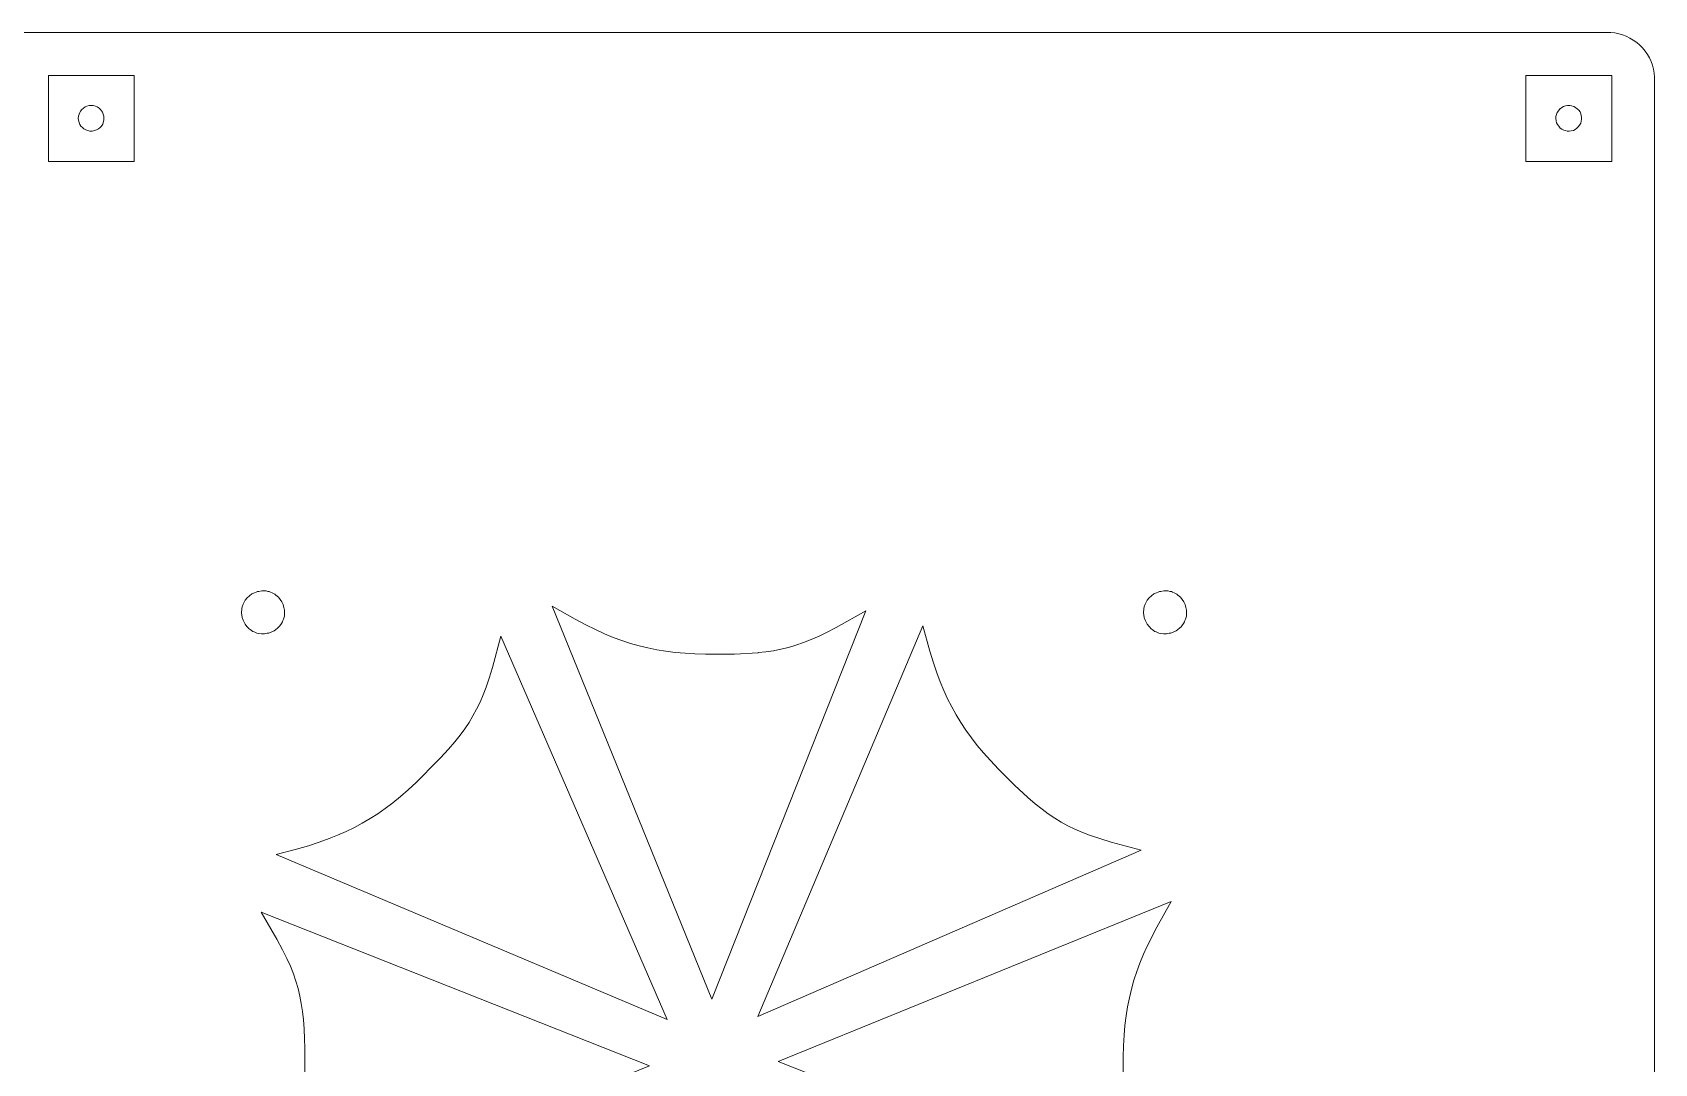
# Model space of a CAD drawing. Header units: millimetres. Extents: x -38 to 1265, y -860 to -429.
# Drawn here: x 1076.4 to 1265.2, y -631.5 to -511.5 of the extents above; entities that cross this region are included whole.
import ezdxf

# ---------------------------------------------------------------- set-up
doc = ezdxf.new("R2010")
doc.units = ezdxf.units.MM
doc.header["$MEASUREMENT"] = 0
doc.layers.add('layer 1', color=7, linetype='Continuous')

msp = doc.modelspace()

# ---------------------------------------------------------------- linework, layer by layer
at = {"layer": 'layer 1', "color": 250, "lineweight": 9}
for points, knots in [([(906.7375, -751.4875), (906.7375, -751.4875), (1260.0375, -751.4625), (1260.0375, -751.4625), (1260.0375, -751.4625), (1260.4875, -751.4125), (1260.4875, -751.4125), (1260.4875, -751.4125), (1260.9624, -751.3375), (1260.9624, -751.3375), (1260.9624, -751.3375), (1261.4125, -751.2125), (1261.4125, -751.2125), (1261.4125, -751.2125), (1261.8625, -751.0625), (1261.8625, -751.0625), (1261.8625, -751.0625), (1262.2875, -750.8625), (1262.2875, -750.8625), (1262.2875, -750.8625), (1262.6875, -750.6375), (1262.6875, -750.6375), (1262.6875, -750.6375), (1263.0625, -750.3625), (1263.0625, -750.3625), (1263.0625, -750.3625), (1263.4374, -750.0625), (1263.4374, -750.0625), (1263.4374, -750.0625), (1263.7625, -749.7375), (1263.7625, -749.7375), (1263.7625, -749.7375), (1264.0625, -749.3875), (1264.0625, -749.3875), (1264.0625, -749.3875), (1264.3375, -748.9875), (1264.3375, -748.9875), (1264.3375, -748.9875), (1264.5875, -748.5875), (1264.5875, -748.5875), (1264.5875, -748.5875), (1264.7875, -748.1625), (1264.7875, -748.1625), (1264.7875, -748.1625), (1264.9624, -747.7375), (1264.9624, -747.7375), (1264.9624, -747.7375), (1265.0875, -747.2875), (1265.0875, -747.2875), (1265.0875, -747.2875), (1265.1875, -746.8375), (1265.1875, -746.8375), (1265.1875, -746.8375), (1265.2375, -746.3625), (1265.2375, -746.3625), (1265.2375, -746.3625), (1265.2375, -746.2625), (1265.2375, -746.2625), (1265.2375, -746.2625), (1265.2375, -516.6875), (1265.2375, -516.6875), (1265.2375, -516.6875), (1265.1875, -516.2375), (1265.1875, -516.2375), (1265.1875, -516.2375), (1265.1125, -515.7625), (1265.1125, -515.7625), (1265.1125, -515.7625), (1264.9874, -515.3125), (1264.9874, -515.3125), (1264.9874, -515.3125), (1264.8375, -514.8625), (1264.8375, -514.8625), (1264.8375, -514.8625), (1264.6375, -514.4375), (1264.6375, -514.4375), (1264.6375, -514.4375), (1264.4125, -514.0375), (1264.4125, -514.0375), (1264.4125, -514.0375), (1264.1374, -513.6625), (1264.1374, -513.6625), (1264.1374, -513.6625), (1263.8375, -513.2875), (1263.8375, -513.2875), (1263.8375, -513.2875), (1263.5125, -512.9625), (1263.5125, -512.9625), (1263.5125, -512.9625), (1263.1625, -512.6625), (1263.1625, -512.6625), (1263.1625, -512.6625), (1262.7625, -512.3875), (1262.7625, -512.3875), (1262.7625, -512.3875), (1262.3625, -512.1375), (1262.3625, -512.1375), (1262.3625, -512.1375), (1261.9375, -511.9375), (1261.9375, -511.9375), (1261.9375, -511.9375), (1261.5125, -511.7625), (1261.5125, -511.7625), (1261.5125, -511.7625), (1261.0624, -511.6375), (1261.0624, -511.6375), (1261.0624, -511.6375), (1260.6125, -511.5375), (1260.6125, -511.5375), (1260.6125, -511.5375), (1260.1375, -511.4875), (1260.1375, -511.4875), (1260.1375, -511.4875), (1260.0375, -511.4875), (1260.0375, -511.4875), (1260.0375, -511.4875), (906.4625, -511.4875), (906.4625, -511.4875), (906.4625, -511.4875), (906.0125, -511.5375), (906.0125, -511.5375), (906.0125, -511.5375), (905.5375, -511.6125), (905.5375, -511.6125), (905.5375, -511.6125), (905.0875, -511.7375), (905.0875, -511.7375), (905.0875, -511.7375), (904.6374, -511.8875), (904.6374, -511.8875), (904.6374, -511.8875), (904.2125, -512.0875), (904.2125, -512.0875), (904.2125, -512.0875), (903.8124, -512.3125), (903.8124, -512.3125), (903.8124, -512.3125), (903.4375, -512.5875), (903.4375, -512.5875), (903.4375, -512.5875), (903.0624, -512.8875), (903.0624, -512.8875), (903.0624, -512.8875), (902.7375, -513.2125), (902.7375, -513.2125), (902.7375, -513.2125), (902.4375, -513.5625), (902.4375, -513.5625), (902.4375, -513.5625), (902.1624, -513.9625), (902.1624, -513.9625), (902.1624, -513.9625), (901.9125, -514.3625), (901.9125, -514.3625), (901.9125, -514.3625), (901.7125, -514.7875), (901.7125, -514.7875), (901.7125, -514.7875), (901.5375, -515.2125), (901.5375, -515.2125), (901.5375, -515.2125), (901.4124, -515.6625), (901.4124, -515.6625), (901.4124, -515.6625), (901.3125, -516.1125), (901.3125, -516.1125), (901.3125, -516.1125), (901.2625, -516.5875), (901.2625, -516.5875), (901.2625, -516.5875), (901.2625, -516.6875), (901.2625, -516.6875), (901.2625, -516.6875), (901.2625, -746.2625), (901.2625, -746.2625), (901.2625, -746.2625), (901.3125, -746.7125), (901.3125, -746.7125), (901.3125, -746.7125), (901.3874, -747.1875), (901.3874, -747.1875), (901.3874, -747.1875), (901.5125, -747.6375), (901.5125, -747.6375), (901.5125, -747.6375), (901.6625, -748.0625), (901.6625, -748.0625), (901.6625, -748.0625), (901.8625, -748.5125), (901.8625, -748.5125), (901.8625, -748.5125), (902.0875, -748.9125), (902.0875, -748.9125), (902.0875, -748.9125), (902.3625, -749.2875), (902.3625, -749.2875), (902.3625, -749.2875), (902.6625, -749.6625), (902.6625, -749.6625), (902.6625, -749.6625), (902.9874, -749.9875), (902.9874, -749.9875), (902.9874, -749.9875), (903.3375, -750.2875), (903.3375, -750.2875), (903.3375, -750.2875), (903.7374, -750.5625), (903.7374, -750.5625), (903.7374, -750.5625), (904.1375, -750.8125), (904.1375, -750.8125), (904.1375, -750.8125), (904.5374, -751.0125), (904.5374, -751.0125), (904.5374, -751.0125), (904.9875, -751.1875), (904.9875, -751.1875), (904.9875, -751.1875), (905.4374, -751.3125), (905.4374, -751.3125), (905.4374, -751.3125), (905.8875, -751.4125), (905.8875, -751.4125), (905.8875, -751.4125), (906.3625, -751.4625), (906.3625, -751.4625), (906.3625, -751.4625), (906.7375, -751.4875), (906.7375, -751.4875)], [0, 0, 0, 0, 0.01315789, 0.01315789, 0.01315789, 0.02631579, 0.02631579, 0.02631579, 0.03947368, 0.03947368, 0.03947368, 0.05263158, 0.05263158, 0.05263158, 0.06578947, 0.06578947, 0.06578947, 0.07894737, 0.07894737, 0.07894737, 0.09210526, 0.09210526, 0.09210526, 0.10526316, 0.10526316, 0.10526316, 0.11842105, 0.11842105, 0.11842105, 0.13157895, 0.13157895, 0.13157895, 0.14473684, 0.14473684, 0.14473684, 0.15789474, 0.15789474, 0.15789474, 0.17105263, 0.17105263, 0.17105263, 0.18421053, 0.18421053, 0.18421053, 0.19736842, 0.19736842, 0.19736842, 0.21052632, 0.21052632, 0.21052632, 0.22368421, 0.22368421, 0.22368421, 0.23684211, 0.23684211, 0.23684211, 0.25, 0.25, 0.25, 0.26315789, 0.26315789, 0.26315789, 0.27631579, 0.27631579, 0.27631579, 0.28947368, 0.28947368, 0.28947368, 0.30263158, 0.30263158, 0.30263158, 0.31578947, 0.31578947, 0.31578947, 0.32894737, 0.32894737, 0.32894737, 0.34210526, 0.34210526, 0.34210526, 0.35526316, 0.35526316, 0.35526316, 0.36842105, 0.36842105, 0.36842105, 0.38157895, 0.38157895, 0.38157895, 0.39473684, 0.39473684, 0.39473684, 0.40789474, 0.40789474, 0.40789474, 0.42105263, 0.42105263, 0.42105263, 0.43421053, 0.43421053, 0.43421053, 0.44736842, 0.44736842, 0.44736842, 0.46052632, 0.46052632, 0.46052632, 0.47368421, 0.47368421, 0.47368421, 0.48684211, 0.48684211, 0.48684211, 0.5, 0.5, 0.5, 0.51315789, 0.51315789, 0.51315789, 0.52631579, 0.52631579, 0.52631579, 0.53947368, 0.53947368, 0.53947368, 0.55263158, 0.55263158, 0.55263158, 0.56578947, 0.56578947, 0.56578947, 0.57894737, 0.57894737, 0.57894737, 0.59210526, 0.59210526, 0.59210526, 0.60526316, 0.60526316, 0.60526316, 0.61842105, 0.61842105, 0.61842105, 0.63157895, 0.63157895, 0.63157895, 0.64473684, 0.64473684, 0.64473684, 0.65789474, 0.65789474, 0.65789474, 0.67105263, 0.67105263, 0.67105263, 0.68421053, 0.68421053, 0.68421053, 0.69736842, 0.69736842, 0.69736842, 0.71052632, 0.71052632, 0.71052632, 0.72368421, 0.72368421, 0.72368421, 0.73684211, 0.73684211, 0.73684211, 0.75, 0.75, 0.75, 0.76315789, 0.76315789, 0.76315789, 0.77631579, 0.77631579, 0.77631579, 0.78947368, 0.78947368, 0.78947368, 0.80263158, 0.80263158, 0.80263158, 0.81578947, 0.81578947, 0.81578947, 0.82894737, 0.82894737, 0.82894737, 0.84210526, 0.84210526, 0.84210526, 0.85526316, 0.85526316, 0.85526316, 0.86842105, 0.86842105, 0.86842105, 0.88157895, 0.88157895, 0.88157895, 0.89473684, 0.89473684, 0.89473684, 0.90789474, 0.90789474, 0.90789474, 0.92105263, 0.92105263, 0.92105263, 0.93421053, 0.93421053, 0.93421053, 0.94736842, 0.94736842, 0.94736842, 0.96052632, 0.96052632, 0.96052632, 0.97368421, 0.97368421, 0.97368421, 0.98684211, 0.98684211, 0.98684211, 1, 1, 1, 1]), ([(1083.3375, -522.9625), (1083.3375, -522.9625), (1083.0875, -522.9625), (1083.0875, -522.9625), (1083.0875, -522.9625), (1082.8625, -522.9125), (1082.8625, -522.9125), (1082.8625, -522.9125), (1082.6375, -522.8375), (1082.6375, -522.8375), (1082.6375, -522.8375), (1082.4124, -522.7125), (1082.4124, -522.7125), (1082.4124, -522.7125), (1082.2375, -522.5625), (1082.2375, -522.5625), (1082.2375, -522.5625), (1082.0625, -522.3875), (1082.0625, -522.3875), (1082.0625, -522.3875), (1081.9375, -522.1875), (1081.9375, -522.1875), (1081.9375, -522.1875), (1081.8375, -521.9625), (1081.8375, -521.9625), (1081.8375, -521.9625), (1081.7625, -521.7125), (1081.7625, -521.7125), (1081.7625, -521.7125), (1081.7375, -521.4875), (1081.7375, -521.4875), (1081.7375, -521.4875), (1081.7625, -521.2375), (1081.7625, -521.2375), (1081.7625, -521.2375), (1081.8375, -520.9875), (1081.8375, -520.9875), (1081.8375, -520.9875), (1081.9125, -520.8125), (1081.9125, -520.8125), (1081.9125, -520.8125), (1082.0125, -520.6375), (1082.0125, -520.6375), (1082.0125, -520.6375), (1082.1625, -520.4625), (1082.1625, -520.4625), (1082.1625, -520.4625), (1082.3374, -520.2875), (1082.3374, -520.2875), (1082.3374, -520.2875), (1082.5375, -520.1625), (1082.5375, -520.1625), (1082.5375, -520.1625), (1082.7625, -520.0625), (1082.7625, -520.0625), (1082.7625, -520.0625), (1083.0125, -519.9875), (1083.0125, -519.9875), (1083.0125, -519.9875), (1083.2374, -519.9875), (1083.2374, -519.9875), (1083.2374, -519.9875), (1083.4875, -519.9875), (1083.4875, -519.9875), (1083.4875, -519.9875), (1083.7375, -520.0625), (1083.7375, -520.0625), (1083.7375, -520.0625), (1083.9624, -520.1375), (1083.9624, -520.1375), (1083.9624, -520.1375), (1084.1625, -520.2875), (1084.1625, -520.2875), (1084.1625, -520.2875), (1084.3375, -520.4375), (1084.3375, -520.4375), (1084.3375, -520.4375), (1084.4625, -520.6125), (1084.4625, -520.6125), (1084.4625, -520.6125), (1084.5625, -520.7625), (1084.5625, -520.7625), (1084.5625, -520.7625), (1084.6625, -520.9875), (1084.6625, -520.9875), (1084.6625, -520.9875), (1084.7374, -521.2125), (1084.7374, -521.2125), (1084.7374, -521.2125), (1084.7374, -521.4625), (1084.7374, -521.4625), (1084.7374, -521.4625), (1084.7374, -521.7125), (1084.7374, -521.7125), (1084.7374, -521.7125), (1084.6625, -521.9625), (1084.6625, -521.9625), (1084.6625, -521.9625), (1084.5875, -522.1625), (1084.5875, -522.1625), (1084.5875, -522.1625), (1084.4375, -522.3875), (1084.4375, -522.3875), (1084.4375, -522.3875), (1084.2875, -522.5625), (1084.2875, -522.5625), (1084.2875, -522.5625), (1084.0875, -522.7125), (1084.0875, -522.7125), (1084.0875, -522.7125), (1083.8875, -522.8375), (1083.8875, -522.8375), (1083.8875, -522.8375), (1083.6375, -522.9125), (1083.6375, -522.9125), (1083.6375, -522.9125), (1083.5125, -522.9375), (1083.5125, -522.9375), (1083.5125, -522.9375), (1083.3625, -522.9625), (1083.3625, -522.9625), (1083.3625, -522.9625), (1083.3375, -522.9625), (1083.3375, -522.9625)], [0, 0, 0, 0, 0.02439024, 0.02439024, 0.02439024, 0.04878049, 0.04878049, 0.04878049, 0.07317073, 0.07317073, 0.07317073, 0.09756098, 0.09756098, 0.09756098, 0.12195122, 0.12195122, 0.12195122, 0.14634146, 0.14634146, 0.14634146, 0.17073171, 0.17073171, 0.17073171, 0.19512195, 0.19512195, 0.19512195, 0.2195122, 0.2195122, 0.2195122, 0.24390244, 0.24390244, 0.24390244, 0.26829268, 0.26829268, 0.26829268, 0.29268293, 0.29268293, 0.29268293, 0.31707317, 0.31707317, 0.31707317, 0.34146341, 0.34146341, 0.34146341, 0.36585366, 0.36585366, 0.36585366, 0.3902439, 0.3902439, 0.3902439, 0.41463415, 0.41463415, 0.41463415, 0.43902439, 0.43902439, 0.43902439, 0.46341463, 0.46341463, 0.46341463, 0.48780488, 0.48780488, 0.48780488, 0.51219512, 0.51219512, 0.51219512, 0.53658537, 0.53658537, 0.53658537, 0.56097561, 0.56097561, 0.56097561, 0.58536585, 0.58536585, 0.58536585, 0.6097561, 0.6097561, 0.6097561, 0.63414634, 0.63414634, 0.63414634, 0.65853659, 0.65853659, 0.65853659, 0.68292683, 0.68292683, 0.68292683, 0.70731707, 0.70731707, 0.70731707, 0.73170732, 0.73170732, 0.73170732, 0.75609756, 0.75609756, 0.75609756, 0.7804878, 0.7804878, 0.7804878, 0.80487805, 0.80487805, 0.80487805, 0.82926829, 0.82926829, 0.82926829, 0.85365854, 0.85365854, 0.85365854, 0.87804878, 0.87804878, 0.87804878, 0.90243902, 0.90243902, 0.90243902, 0.92682927, 0.92682927, 0.92682927, 0.95121951, 0.95121951, 0.95121951, 0.97560976, 0.97560976, 0.97560976, 1, 1, 1, 1]), ([(1254.2375, -520.3625), (1254.2375, -520.3625), (1254.4375, -520.2125), (1254.4375, -520.2125), (1254.4375, -520.2125), (1254.6374, -520.1125), (1254.6374, -520.1125), (1254.6374, -520.1125), (1254.8625, -520.0125), (1254.8625, -520.0125), (1254.8625, -520.0125), (1255.1125, -519.9875), (1255.1125, -519.9875), (1255.1125, -519.9875), (1255.3625, -519.9875), (1255.3625, -519.9875), (1255.3625, -519.9875), (1255.5875, -520.0125), (1255.5875, -520.0125), (1255.5875, -520.0125), (1255.8375, -520.0875), (1255.8375, -520.0875), (1255.8375, -520.0875), (1256.0375, -520.2125), (1256.0375, -520.2125), (1256.0375, -520.2125), (1256.2374, -520.3625), (1256.2374, -520.3625), (1256.2374, -520.3625), (1256.4125, -520.5375), (1256.4125, -520.5375), (1256.4125, -520.5375), (1256.5625, -520.7375), (1256.5625, -520.7375), (1256.5625, -520.7375), (1256.6625, -520.9625), (1256.6625, -520.9625), (1256.6625, -520.9625), (1256.7125, -521.1375), (1256.7125, -521.1375), (1256.7125, -521.1375), (1256.7375, -521.3375), (1256.7375, -521.3375), (1256.7375, -521.3375), (1256.7375, -521.5875), (1256.7375, -521.5875), (1256.7375, -521.5875), (1256.7125, -521.8125), (1256.7125, -521.8125), (1256.7125, -521.8125), (1256.6375, -522.0625), (1256.6375, -522.0625), (1256.6375, -522.0625), (1256.5125, -522.2625), (1256.5125, -522.2625), (1256.5125, -522.2625), (1256.3625, -522.4625), (1256.3625, -522.4625), (1256.3625, -522.4625), (1256.1874, -522.6375), (1256.1874, -522.6375), (1256.1874, -522.6375), (1255.9875, -522.7875), (1255.9875, -522.7875), (1255.9875, -522.7875), (1255.7875, -522.8875), (1255.7875, -522.8875), (1255.7875, -522.8875), (1255.5375, -522.9375), (1255.5375, -522.9375), (1255.5375, -522.9375), (1255.2875, -522.9625), (1255.2875, -522.9625), (1255.2875, -522.9625), (1255.0625, -522.9625), (1255.0625, -522.9625), (1255.0625, -522.9625), (1254.8625, -522.9125), (1254.8625, -522.9125), (1254.8625, -522.9125), (1254.6624, -522.8625), (1254.6624, -522.8625), (1254.6624, -522.8625), (1254.4625, -522.7375), (1254.4625, -522.7375), (1254.4625, -522.7375), (1254.2625, -522.6125), (1254.2625, -522.6125), (1254.2625, -522.6125), (1254.0875, -522.4125), (1254.0875, -522.4125), (1254.0875, -522.4125), (1253.9375, -522.2125), (1253.9375, -522.2125), (1253.9375, -522.2125), (1253.8374, -522.0125), (1253.8374, -522.0125), (1253.8374, -522.0125), (1253.7875, -521.7625), (1253.7875, -521.7625), (1253.7875, -521.7625), (1253.7625, -521.5125), (1253.7625, -521.5125), (1253.7625, -521.5125), (1253.7625, -521.2875), (1253.7625, -521.2875), (1253.7625, -521.2875), (1253.8124, -521.0375), (1253.8124, -521.0375), (1253.8124, -521.0375), (1253.9124, -520.8125), (1253.9124, -520.8125), (1253.9124, -520.8125), (1254.0375, -520.6125), (1254.0375, -520.6125), (1254.0375, -520.6125), (1254.1375, -520.4875), (1254.1375, -520.4875), (1254.1375, -520.4875), (1254.2125, -520.3875), (1254.2125, -520.3875), (1254.2125, -520.3875), (1254.2375, -520.3625), (1254.2375, -520.3625)], [0, 0, 0, 0, 0.02439024, 0.02439024, 0.02439024, 0.04878049, 0.04878049, 0.04878049, 0.07317073, 0.07317073, 0.07317073, 0.09756098, 0.09756098, 0.09756098, 0.12195122, 0.12195122, 0.12195122, 0.14634146, 0.14634146, 0.14634146, 0.17073171, 0.17073171, 0.17073171, 0.19512195, 0.19512195, 0.19512195, 0.2195122, 0.2195122, 0.2195122, 0.24390244, 0.24390244, 0.24390244, 0.26829268, 0.26829268, 0.26829268, 0.29268293, 0.29268293, 0.29268293, 0.31707317, 0.31707317, 0.31707317, 0.34146341, 0.34146341, 0.34146341, 0.36585366, 0.36585366, 0.36585366, 0.3902439, 0.3902439, 0.3902439, 0.41463415, 0.41463415, 0.41463415, 0.43902439, 0.43902439, 0.43902439, 0.46341463, 0.46341463, 0.46341463, 0.48780488, 0.48780488, 0.48780488, 0.51219512, 0.51219512, 0.51219512, 0.53658537, 0.53658537, 0.53658537, 0.56097561, 0.56097561, 0.56097561, 0.58536585, 0.58536585, 0.58536585, 0.6097561, 0.6097561, 0.6097561, 0.63414634, 0.63414634, 0.63414634, 0.65853659, 0.65853659, 0.65853659, 0.68292683, 0.68292683, 0.68292683, 0.70731707, 0.70731707, 0.70731707, 0.73170732, 0.73170732, 0.73170732, 0.75609756, 0.75609756, 0.75609756, 0.7804878, 0.7804878, 0.7804878, 0.80487805, 0.80487805, 0.80487805, 0.82926829, 0.82926829, 0.82926829, 0.85365854, 0.85365854, 0.85365854, 0.87804878, 0.87804878, 0.87804878, 0.90243902, 0.90243902, 0.90243902, 0.92682927, 0.92682927, 0.92682927, 0.95121951, 0.95121951, 0.95121951, 0.97560976, 0.97560976, 0.97560976, 1, 1, 1, 1]), ([(1104.6124, -576.8625), (1104.6124, -576.8625), (1104.4625, -576.7875), (1104.4625, -576.7875), (1104.4625, -576.7875), (1104.3125, -576.6875), (1104.3125, -576.6875), (1104.3125, -576.6875), (1104.1375, -576.6375), (1104.1375, -576.6375), (1104.1375, -576.6375), (1103.9875, -576.5625), (1103.9875, -576.5625), (1103.9875, -576.5625), (1103.8124, -576.5375), (1103.8124, -576.5375), (1103.8124, -576.5375), (1103.6375, -576.4875), (1103.6375, -576.4875), (1103.6375, -576.4875), (1103.4625, -576.4875), (1103.4625, -576.4875), (1103.4625, -576.4875), (1103.1125, -576.4875), (1103.1125, -576.4875), (1103.1125, -576.4875), (1102.7625, -576.5375), (1102.7625, -576.5375), (1102.7625, -576.5375), (1102.6125, -576.5625), (1102.6125, -576.5625), (1102.6125, -576.5625), (1102.4375, -576.6375), (1102.4375, -576.6375), (1102.4375, -576.6375), (1102.2624, -576.6875), (1102.2624, -576.6875), (1102.2624, -576.6875), (1101.9625, -576.8375), (1101.9625, -576.8375), (1101.9625, -576.8375), (1101.6625, -577.0375), (1101.6625, -577.0375), (1101.6625, -577.0375), (1101.4124, -577.2875), (1101.4124, -577.2875), (1101.4124, -577.2875), (1101.1875, -577.5625), (1101.1875, -577.5625), (1101.1875, -577.5625), (1101.1125, -577.7125), (1101.1125, -577.7125), (1101.1125, -577.7125), (1101.0125, -577.8625), (1101.0125, -577.8625), (1101.0125, -577.8625), (1100.9375, -578.0125), (1100.9375, -578.0125), (1100.9375, -578.0125), (1100.8375, -578.3375), (1100.8375, -578.3375), (1100.8375, -578.3375), (1100.7875, -578.5125), (1100.7875, -578.5125), (1100.7875, -578.5125), (1100.7875, -578.6875), (1100.7875, -578.6875), (1100.7875, -578.6875), (1100.7625, -578.8625), (1100.7625, -578.8625), (1100.7625, -578.8625), (1100.7625, -579.0375), (1100.7625, -579.0375), (1100.7625, -579.0375), (1100.8375, -579.5625), (1100.8375, -579.5625), (1100.8375, -579.5625), (1100.9375, -579.8875), (1100.9375, -579.8875), (1100.9375, -579.8875), (1101.0875, -580.2125), (1101.0875, -580.2125), (1101.0875, -580.2125), (1101.1875, -580.3625), (1101.1875, -580.3625), (1101.1875, -580.3625), (1101.3875, -580.6375), (1101.3875, -580.6375), (1101.3875, -580.6375), (1101.6375, -580.8875), (1101.6375, -580.8875), (1101.6375, -580.8875), (1101.7625, -580.9875), (1101.7625, -580.9875), (1101.7625, -580.9875), (1102.0625, -581.1875), (1102.0625, -581.1875), (1102.0625, -581.1875), (1102.2124, -581.2625), (1102.2124, -581.2625), (1102.2124, -581.2625), (1102.3875, -581.3125), (1102.3875, -581.3125), (1102.3875, -581.3125), (1102.5375, -581.3875), (1102.5375, -581.3875), (1102.5375, -581.3875), (1102.7125, -581.4375), (1102.7125, -581.4375), (1102.7125, -581.4375), (1103.0624, -581.4625), (1103.0624, -581.4625), (1103.0624, -581.4625), (1103.4125, -581.4625), (1103.4125, -581.4625), (1103.4125, -581.4625), (1103.7375, -581.4125), (1103.7375, -581.4125), (1103.7375, -581.4125), (1103.9125, -581.3875), (1103.9125, -581.3875), (1103.9125, -581.3875), (1104.0875, -581.3375), (1104.0875, -581.3375), (1104.0875, -581.3375), (1104.4125, -581.1875), (1104.4125, -581.1875), (1104.4125, -581.1875), (1104.5625, -581.1125), (1104.5625, -581.1125), (1104.5625, -581.1125), (1104.7125, -581.0125), (1104.7125, -581.0125), (1104.7125, -581.0125), (1104.9875, -580.7875), (1104.9875, -580.7875), (1104.9875, -580.7875), (1105.1125, -580.6625), (1105.1125, -580.6625), (1105.1125, -580.6625), (1105.2125, -580.5375), (1105.2125, -580.5375), (1105.2125, -580.5375), (1105.4124, -580.2625), (1105.4124, -580.2625), (1105.4124, -580.2625), (1105.5125, -580.0875), (1105.5125, -580.0875), (1105.5125, -580.0875), (1105.5625, -579.9375), (1105.5625, -579.9375), (1105.5625, -579.9375), (1105.6375, -579.7875), (1105.6375, -579.7875), (1105.6375, -579.7875), (1105.7375, -579.4375), (1105.7375, -579.4375), (1105.7375, -579.4375), (1105.7625, -579.2625), (1105.7625, -579.2625), (1105.7625, -579.2625), (1105.7375, -578.7375), (1105.7375, -578.7375), (1105.7375, -578.7375), (1105.7125, -578.5625), (1105.7125, -578.5625), (1105.7125, -578.5625), (1105.6875, -578.4125), (1105.6875, -578.4125), (1105.6875, -578.4125), (1105.5875, -578.0625), (1105.5875, -578.0625), (1105.5875, -578.0625), (1105.4374, -577.7625), (1105.4374, -577.7625), (1105.4374, -577.7625), (1105.2375, -577.4625), (1105.2375, -577.4625), (1105.2375, -577.4625), (1105.0375, -577.2125), (1105.0375, -577.2125), (1105.0375, -577.2125), (1104.7625, -576.9625), (1104.7625, -576.9625), (1104.7625, -576.9625), (1104.6124, -576.8625), (1104.6124, -576.8625)], [0, 0, 0, 0, 0.01612903, 0.01612903, 0.01612903, 0.03225806, 0.03225806, 0.03225806, 0.0483871, 0.0483871, 0.0483871, 0.06451613, 0.06451613, 0.06451613, 0.08064516, 0.08064516, 0.08064516, 0.09677419, 0.09677419, 0.09677419, 0.11290323, 0.11290323, 0.11290323, 0.12903226, 0.12903226, 0.12903226, 0.14516129, 0.14516129, 0.14516129, 0.16129032, 0.16129032, 0.16129032, 0.17741935, 0.17741935, 0.17741935, 0.19354839, 0.19354839, 0.19354839, 0.20967742, 0.20967742, 0.20967742, 0.22580645, 0.22580645, 0.22580645, 0.24193548, 0.24193548, 0.24193548, 0.25806452, 0.25806452, 0.25806452, 0.27419355, 0.27419355, 0.27419355, 0.29032258, 0.29032258, 0.29032258, 0.30645161, 0.30645161, 0.30645161, 0.32258065, 0.32258065, 0.32258065, 0.33870968, 0.33870968, 0.33870968, 0.35483871, 0.35483871, 0.35483871, 0.37096774, 0.37096774, 0.37096774, 0.38709677, 0.38709677, 0.38709677, 0.40322581, 0.40322581, 0.40322581, 0.41935484, 0.41935484, 0.41935484, 0.43548387, 0.43548387, 0.43548387, 0.4516129, 0.4516129, 0.4516129, 0.46774194, 0.46774194, 0.46774194, 0.48387097, 0.48387097, 0.48387097, 0.5, 0.5, 0.5, 0.51612903, 0.51612903, 0.51612903, 0.53225806, 0.53225806, 0.53225806, 0.5483871, 0.5483871, 0.5483871, 0.56451613, 0.56451613, 0.56451613, 0.58064516, 0.58064516, 0.58064516, 0.59677419, 0.59677419, 0.59677419, 0.61290323, 0.61290323, 0.61290323, 0.62903226, 0.62903226, 0.62903226, 0.64516129, 0.64516129, 0.64516129, 0.66129032, 0.66129032, 0.66129032, 0.67741935, 0.67741935, 0.67741935, 0.69354839, 0.69354839, 0.69354839, 0.70967742, 0.70967742, 0.70967742, 0.72580645, 0.72580645, 0.72580645, 0.74193548, 0.74193548, 0.74193548, 0.75806452, 0.75806452, 0.75806452, 0.77419355, 0.77419355, 0.77419355, 0.79032258, 0.79032258, 0.79032258, 0.80645161, 0.80645161, 0.80645161, 0.82258065, 0.82258065, 0.82258065, 0.83870968, 0.83870968, 0.83870968, 0.85483871, 0.85483871, 0.85483871, 0.87096774, 0.87096774, 0.87096774, 0.88709677, 0.88709677, 0.88709677, 0.90322581, 0.90322581, 0.90322581, 0.91935484, 0.91935484, 0.91935484, 0.93548387, 0.93548387, 0.93548387, 0.9516129, 0.9516129, 0.9516129, 0.96774194, 0.96774194, 0.96774194, 0.98387097, 0.98387097, 0.98387097, 1, 1, 1, 1]), ([(1206.1125, -577.7125), (1206.1125, -577.7125), (1206.0125, -577.8625), (1206.0125, -577.8625), (1206.0125, -577.8625), (1205.9375, -578.0125), (1205.9375, -578.0125), (1205.9375, -578.0125), (1205.8375, -578.3375), (1205.8375, -578.3375), (1205.8375, -578.3375), (1205.7875, -578.5125), (1205.7875, -578.5125), (1205.7875, -578.5125), (1205.7875, -578.6875), (1205.7875, -578.6875), (1205.7875, -578.6875), (1205.7625, -578.8625), (1205.7625, -578.8625), (1205.7625, -578.8625), (1205.7625, -579.0375), (1205.7625, -579.0375), (1205.7625, -579.0375), (1205.8375, -579.5625), (1205.8375, -579.5625), (1205.8375, -579.5625), (1205.9375, -579.8875), (1205.9375, -579.8875), (1205.9375, -579.8875), (1206.0875, -580.2125), (1206.0875, -580.2125), (1206.0875, -580.2125), (1206.1874, -580.3625), (1206.1874, -580.3625), (1206.1874, -580.3625), (1206.3875, -580.6375), (1206.3875, -580.6375), (1206.3875, -580.6375), (1206.6375, -580.8875), (1206.6375, -580.8875), (1206.6375, -580.8875), (1206.7625, -580.9875), (1206.7625, -580.9875), (1206.7625, -580.9875), (1207.0624, -581.1875), (1207.0624, -581.1875), (1207.0624, -581.1875), (1207.2125, -581.2625), (1207.2125, -581.2625), (1207.2125, -581.2625), (1207.3875, -581.3125), (1207.3875, -581.3125), (1207.3875, -581.3125), (1207.5375, -581.3875), (1207.5375, -581.3875), (1207.5375, -581.3875), (1207.7125, -581.4375), (1207.7125, -581.4375), (1207.7125, -581.4375), (1208.0625, -581.4625), (1208.0625, -581.4625), (1208.0625, -581.4625), (1208.4125, -581.4625), (1208.4125, -581.4625), (1208.4125, -581.4625), (1208.7375, -581.4125), (1208.7375, -581.4125), (1208.7375, -581.4125), (1208.9125, -581.3875), (1208.9125, -581.3875), (1208.9125, -581.3875), (1209.0875, -581.3375), (1209.0875, -581.3375), (1209.0875, -581.3375), (1209.4124, -581.1875), (1209.4124, -581.1875), (1209.4124, -581.1875), (1209.5625, -581.1125), (1209.5625, -581.1125), (1209.5625, -581.1125), (1209.7125, -581.0125), (1209.7125, -581.0125), (1209.7125, -581.0125), (1209.9875, -580.7875), (1209.9875, -580.7875), (1209.9875, -580.7875), (1210.1125, -580.6625), (1210.1125, -580.6625), (1210.1125, -580.6625), (1210.2124, -580.5375), (1210.2124, -580.5375), (1210.2124, -580.5375), (1210.4125, -580.2625), (1210.4125, -580.2625), (1210.4125, -580.2625), (1210.5125, -580.0875), (1210.5125, -580.0875), (1210.5125, -580.0875), (1210.5625, -579.9375), (1210.5625, -579.9375), (1210.5625, -579.9375), (1210.6375, -579.7875), (1210.6375, -579.7875), (1210.6375, -579.7875), (1210.7375, -579.4375), (1210.7375, -579.4375), (1210.7375, -579.4375), (1210.7375, -579.2625), (1210.7375, -579.2625), (1210.7375, -579.2625), (1210.7375, -578.7375), (1210.7375, -578.7375), (1210.7375, -578.7375), (1210.7125, -578.5625), (1210.7125, -578.5625), (1210.7125, -578.5625), (1210.6875, -578.4125), (1210.6875, -578.4125), (1210.6875, -578.4125), (1210.5875, -578.0625), (1210.5875, -578.0625), (1210.5875, -578.0625), (1210.4375, -577.7625), (1210.4375, -577.7625), (1210.4375, -577.7625), (1210.2374, -577.4625), (1210.2374, -577.4625), (1210.2374, -577.4625), (1210.0375, -577.2125), (1210.0375, -577.2125), (1210.0375, -577.2125), (1209.7625, -576.9625), (1209.7625, -576.9625), (1209.7625, -576.9625), (1209.6125, -576.8625), (1209.6125, -576.8625), (1209.6125, -576.8625), (1209.4624, -576.7875), (1209.4624, -576.7875), (1209.4624, -576.7875), (1209.3125, -576.6875), (1209.3125, -576.6875), (1209.3125, -576.6875), (1209.1375, -576.6375), (1209.1375, -576.6375), (1209.1375, -576.6375), (1208.9875, -576.5625), (1208.9875, -576.5625), (1208.9875, -576.5625), (1208.8125, -576.5375), (1208.8125, -576.5375), (1208.8125, -576.5375), (1208.6374, -576.4875), (1208.6374, -576.4875), (1208.6374, -576.4875), (1208.4625, -576.4875), (1208.4625, -576.4875), (1208.4625, -576.4875), (1208.1125, -576.4875), (1208.1125, -576.4875), (1208.1125, -576.4875), (1207.7624, -576.5375), (1207.7624, -576.5375), (1207.7624, -576.5375), (1207.6125, -576.5625), (1207.6125, -576.5625), (1207.6125, -576.5625), (1207.4375, -576.6375), (1207.4375, -576.6375), (1207.4375, -576.6375), (1207.2625, -576.6875), (1207.2625, -576.6875), (1207.2625, -576.6875), (1206.9625, -576.8375), (1206.9625, -576.8375), (1206.9625, -576.8375), (1206.6625, -577.0375), (1206.6625, -577.0375), (1206.6625, -577.0375), (1206.4125, -577.2875), (1206.4125, -577.2875), (1206.4125, -577.2875), (1206.1874, -577.5625), (1206.1874, -577.5625), (1206.1874, -577.5625), (1206.1125, -577.7125), (1206.1125, -577.7125)], [0, 0, 0, 0, 0.01612903, 0.01612903, 0.01612903, 0.03225806, 0.03225806, 0.03225806, 0.0483871, 0.0483871, 0.0483871, 0.06451613, 0.06451613, 0.06451613, 0.08064516, 0.08064516, 0.08064516, 0.09677419, 0.09677419, 0.09677419, 0.11290323, 0.11290323, 0.11290323, 0.12903226, 0.12903226, 0.12903226, 0.14516129, 0.14516129, 0.14516129, 0.16129032, 0.16129032, 0.16129032, 0.17741935, 0.17741935, 0.17741935, 0.19354839, 0.19354839, 0.19354839, 0.20967742, 0.20967742, 0.20967742, 0.22580645, 0.22580645, 0.22580645, 0.24193548, 0.24193548, 0.24193548, 0.25806452, 0.25806452, 0.25806452, 0.27419355, 0.27419355, 0.27419355, 0.29032258, 0.29032258, 0.29032258, 0.30645161, 0.30645161, 0.30645161, 0.32258065, 0.32258065, 0.32258065, 0.33870968, 0.33870968, 0.33870968, 0.35483871, 0.35483871, 0.35483871, 0.37096774, 0.37096774, 0.37096774, 0.38709677, 0.38709677, 0.38709677, 0.40322581, 0.40322581, 0.40322581, 0.41935484, 0.41935484, 0.41935484, 0.43548387, 0.43548387, 0.43548387, 0.4516129, 0.4516129, 0.4516129, 0.46774194, 0.46774194, 0.46774194, 0.48387097, 0.48387097, 0.48387097, 0.5, 0.5, 0.5, 0.51612903, 0.51612903, 0.51612903, 0.53225806, 0.53225806, 0.53225806, 0.5483871, 0.5483871, 0.5483871, 0.56451613, 0.56451613, 0.56451613, 0.58064516, 0.58064516, 0.58064516, 0.59677419, 0.59677419, 0.59677419, 0.61290323, 0.61290323, 0.61290323, 0.62903226, 0.62903226, 0.62903226, 0.64516129, 0.64516129, 0.64516129, 0.66129032, 0.66129032, 0.66129032, 0.67741935, 0.67741935, 0.67741935, 0.69354839, 0.69354839, 0.69354839, 0.70967742, 0.70967742, 0.70967742, 0.72580645, 0.72580645, 0.72580645, 0.74193548, 0.74193548, 0.74193548, 0.75806452, 0.75806452, 0.75806452, 0.77419355, 0.77419355, 0.77419355, 0.79032258, 0.79032258, 0.79032258, 0.80645161, 0.80645161, 0.80645161, 0.82258065, 0.82258065, 0.82258065, 0.83870968, 0.83870968, 0.83870968, 0.85483871, 0.85483871, 0.85483871, 0.87096774, 0.87096774, 0.87096774, 0.88709677, 0.88709677, 0.88709677, 0.90322581, 0.90322581, 0.90322581, 0.91935484, 0.91935484, 0.91935484, 0.93548387, 0.93548387, 0.93548387, 0.9516129, 0.9516129, 0.9516129, 0.96774194, 0.96774194, 0.96774194, 0.98387097, 0.98387097, 0.98387097, 1, 1, 1, 1]), ([(1139.5874, -579.7875), (1139.5874, -579.7875), (1136.9125, -578.2625), (1136.9125, -578.2625), (1136.9125, -578.2625), (1155.4874, -623.9875), (1155.4874, -623.9875), (1155.4874, -623.9875), (1173.4125, -578.7875), (1173.4125, -578.7875), (1173.4125, -578.7875), (1169.9625, -580.7375), (1169.9625, -580.7375), (1169.9625, -580.7375), (1168.9124, -581.2875), (1168.9124, -581.2875), (1168.9124, -581.2875), (1167.9875, -581.7375), (1167.9875, -581.7375), (1167.9875, -581.7375), (1167.0625, -582.1375), (1167.0625, -582.1375), (1167.0625, -582.1375), (1166.1625, -582.4875), (1166.1625, -582.4875), (1166.1625, -582.4875), (1165.2875, -582.8125), (1165.2875, -582.8125), (1165.2875, -582.8125), (1164.4125, -583.0625), (1164.4125, -583.0625), (1164.4125, -583.0625), (1163.5375, -583.2625), (1163.5375, -583.2625), (1163.5375, -583.2625), (1162.6625, -583.4375), (1162.6625, -583.4375), (1162.6625, -583.4375), (1161.7874, -583.5875), (1161.7874, -583.5875), (1161.7874, -583.5875), (1160.8875, -583.6625), (1160.8875, -583.6625), (1160.8875, -583.6625), (1160.8875, -583.6875), (1160.8875, -583.6875), (1160.8875, -583.6875), (1158.1375, -583.8375), (1158.1375, -583.8375), (1158.1375, -583.8375), (1154.7625, -583.8375), (1154.7625, -583.8375), (1154.7625, -583.8375), (1153.5375, -583.8125), (1153.5375, -583.8125), (1153.5375, -583.8125), (1152.3875, -583.7375), (1152.3875, -583.7375), (1152.3875, -583.7375), (1151.2375, -583.6375), (1151.2375, -583.6375), (1151.2375, -583.6375), (1150.1375, -583.5125), (1150.1375, -583.5125), (1150.1375, -583.5125), (1149.0874, -583.3375), (1149.0874, -583.3375), (1149.0874, -583.3375), (1148.0375, -583.1125), (1148.0375, -583.1125), (1148.0375, -583.1125), (1147.0375, -582.8625), (1147.0375, -582.8625), (1147.0375, -582.8625), (1146.0125, -582.5875), (1146.0125, -582.5875), (1146.0125, -582.5875), (1145.0125, -582.2625), (1145.0125, -582.2625), (1145.0125, -582.2625), (1144.0125, -581.8875), (1144.0125, -581.8875), (1144.0125, -581.8875), (1142.9875, -581.4625), (1142.9875, -581.4625), (1142.9875, -581.4625), (1141.9624, -580.9875), (1141.9624, -580.9875), (1141.9624, -580.9875), (1140.8375, -580.4375), (1140.8375, -580.4375), (1140.8375, -580.4375), (1140.8125, -580.4375), (1140.8125, -580.4375), (1140.8125, -580.4375), (1139.5874, -579.7875), (1139.5874, -579.7875)], [0, 0, 0, 0, 0.03125, 0.03125, 0.03125, 0.0625, 0.0625, 0.0625, 0.09375, 0.09375, 0.09375, 0.125, 0.125, 0.125, 0.15625, 0.15625, 0.15625, 0.1875, 0.1875, 0.1875, 0.21875, 0.21875, 0.21875, 0.25, 0.25, 0.25, 0.28125, 0.28125, 0.28125, 0.3125, 0.3125, 0.3125, 0.34375, 0.34375, 0.34375, 0.375, 0.375, 0.375, 0.40625, 0.40625, 0.40625, 0.4375, 0.4375, 0.4375, 0.46875, 0.46875, 0.46875, 0.5, 0.5, 0.5, 0.53125, 0.53125, 0.53125, 0.5625, 0.5625, 0.5625, 0.59375, 0.59375, 0.59375, 0.625, 0.625, 0.625, 0.65625, 0.65625, 0.65625, 0.6875, 0.6875, 0.6875, 0.71875, 0.71875, 0.71875, 0.75, 0.75, 0.75, 0.78125, 0.78125, 0.78125, 0.8125, 0.8125, 0.8125, 0.84375, 0.84375, 0.84375, 0.875, 0.875, 0.875, 0.90625, 0.90625, 0.90625, 0.9375, 0.9375, 0.9375, 0.96875, 0.96875, 0.96875, 1, 1, 1, 1]), ([(1181.2875, -584.8375), (1181.2875, -584.8375), (1180.8874, -583.5125), (1180.8874, -583.5125), (1180.8874, -583.5125), (1180.0624, -580.5375), (1180.0624, -580.5375), (1180.0624, -580.5375), (1160.8625, -626.0125), (1160.8625, -626.0125), (1160.8625, -626.0125), (1205.4874, -606.6625), (1205.4874, -606.6625), (1205.4874, -606.6625), (1201.9875, -605.7375), (1201.9875, -605.7375), (1201.9875, -605.7375), (1199.4625, -604.9125), (1199.4625, -604.9125), (1199.4625, -604.9125), (1198.5875, -604.5625), (1198.5875, -604.5625), (1198.5875, -604.5625), (1197.7375, -604.2125), (1197.7375, -604.2125), (1197.7375, -604.2125), (1196.9375, -603.8125), (1196.9375, -603.8125), (1196.9375, -603.8125), (1196.1625, -603.3875), (1196.1625, -603.3875), (1196.1625, -603.3875), (1195.4125, -602.9375), (1195.4125, -602.9375), (1195.4125, -602.9375), (1194.6625, -602.4375), (1194.6625, -602.4375), (1194.6625, -602.4375), (1193.9375, -601.8875), (1193.9375, -601.8875), (1193.9375, -601.8875), (1193.1375, -601.2625), (1193.1375, -601.2625), (1193.1375, -601.2625), (1192.2875, -600.5375), (1192.2875, -600.5375), (1192.2875, -600.5375), (1191.2375, -599.5625), (1191.2375, -599.5625), (1191.2375, -599.5625), (1190.7875, -599.1375), (1190.7875, -599.1375), (1190.7875, -599.1375), (1188.8625, -597.2375), (1188.8625, -597.2375), (1188.8625, -597.2375), (1187.9374, -596.2375), (1187.9374, -596.2375), (1187.9374, -596.2375), (1187.1374, -595.3375), (1187.1374, -595.3375), (1187.1374, -595.3375), (1186.3874, -594.4625), (1186.3874, -594.4625), (1186.3874, -594.4625), (1185.7125, -593.5625), (1185.7125, -593.5625), (1185.7125, -593.5625), (1185.0625, -592.6875), (1185.0625, -592.6875), (1185.0625, -592.6875), (1184.4875, -591.7875), (1184.4875, -591.7875), (1184.4875, -591.7875), (1183.9375, -590.8875), (1183.9375, -590.8875), (1183.9375, -590.8875), (1183.4375, -589.9875), (1183.4375, -589.9875), (1183.4375, -589.9875), (1182.9375, -589.0375), (1182.9375, -589.0375), (1182.9375, -589.0375), (1182.5125, -588.0625), (1182.5125, -588.0625), (1182.5125, -588.0625), (1182.0875, -587.0625), (1182.0875, -587.0625), (1182.0875, -587.0625), (1181.6874, -586.0125), (1181.6874, -586.0125), (1181.6874, -586.0125), (1181.2875, -584.8375), (1181.2875, -584.8375)], [0, 0, 0, 0, 0.03225806, 0.03225806, 0.03225806, 0.06451613, 0.06451613, 0.06451613, 0.09677419, 0.09677419, 0.09677419, 0.12903226, 0.12903226, 0.12903226, 0.16129032, 0.16129032, 0.16129032, 0.19354839, 0.19354839, 0.19354839, 0.22580645, 0.22580645, 0.22580645, 0.25806452, 0.25806452, 0.25806452, 0.29032258, 0.29032258, 0.29032258, 0.32258065, 0.32258065, 0.32258065, 0.35483871, 0.35483871, 0.35483871, 0.38709677, 0.38709677, 0.38709677, 0.41935484, 0.41935484, 0.41935484, 0.4516129, 0.4516129, 0.4516129, 0.48387097, 0.48387097, 0.48387097, 0.51612903, 0.51612903, 0.51612903, 0.5483871, 0.5483871, 0.5483871, 0.58064516, 0.58064516, 0.58064516, 0.61290323, 0.61290323, 0.61290323, 0.64516129, 0.64516129, 0.64516129, 0.67741935, 0.67741935, 0.67741935, 0.70967742, 0.70967742, 0.70967742, 0.74193548, 0.74193548, 0.74193548, 0.77419355, 0.77419355, 0.77419355, 0.80645161, 0.80645161, 0.80645161, 0.83870968, 0.83870968, 0.83870968, 0.87096774, 0.87096774, 0.87096774, 0.90322581, 0.90322581, 0.90322581, 0.93548387, 0.93548387, 0.93548387, 0.96774194, 0.96774194, 0.96774194, 1, 1, 1, 1]), ([(1109.7875, -605.7375), (1109.7875, -605.7375), (1108.5624, -606.1375), (1108.5624, -606.1375), (1108.5624, -606.1375), (1107.1375, -606.5375), (1107.1375, -606.5375), (1107.1375, -606.5375), (1104.7875, -607.1625), (1104.7875, -607.1625), (1104.7875, -607.1625), (1150.2875, -626.3625), (1150.2875, -626.3625), (1150.2875, -626.3625), (1130.9375, -581.7375), (1130.9375, -581.7375), (1130.9375, -581.7375), (1129.9625, -585.3875), (1129.9625, -585.3875), (1129.9625, -585.3875), (1129.5875, -586.6375), (1129.5875, -586.6375), (1129.5875, -586.6375), (1129.2374, -587.6875), (1129.2374, -587.6875), (1129.2374, -587.6875), (1128.8875, -588.5875), (1128.8875, -588.5875), (1128.8875, -588.5875), (1128.5125, -589.4375), (1128.5125, -589.4375), (1128.5125, -589.4375), (1128.1125, -590.2375), (1128.1125, -590.2375), (1128.1125, -590.2375), (1127.6874, -591.0375), (1127.6874, -591.0375), (1127.6874, -591.0375), (1127.2375, -591.7875), (1127.2375, -591.7875), (1127.2375, -591.7875), (1126.7375, -592.5375), (1126.7375, -592.5375), (1126.7375, -592.5375), (1126.1875, -593.2625), (1126.1875, -593.2625), (1126.1875, -593.2625), (1125.5875, -594.0625), (1125.5875, -594.0625), (1125.5875, -594.0625), (1124.8375, -594.9125), (1124.8375, -594.9125), (1124.8375, -594.9125), (1123.9125, -595.9125), (1123.9125, -595.9125), (1123.9125, -595.9125), (1123.6125, -596.2375), (1123.6125, -596.2375), (1123.6125, -596.2375), (1121.0625, -598.7875), (1121.0625, -598.7875), (1121.0625, -598.7875), (1120.1625, -599.6375), (1120.1625, -599.6375), (1120.1625, -599.6375), (1119.2625, -600.4125), (1119.2625, -600.4125), (1119.2625, -600.4125), (1118.3625, -601.1375), (1118.3625, -601.1375), (1118.3625, -601.1375), (1117.4875, -601.7875), (1117.4875, -601.7875), (1117.4875, -601.7875), (1116.6125, -602.4125), (1116.6125, -602.4125), (1116.6125, -602.4125), (1115.7124, -602.9875), (1115.7124, -602.9875), (1115.7124, -602.9875), (1114.8125, -603.5125), (1114.8125, -603.5125), (1114.8125, -603.5125), (1113.8875, -604.0125), (1113.8875, -604.0125), (1113.8875, -604.0125), (1112.9375, -604.4625), (1112.9375, -604.4625), (1112.9375, -604.4625), (1111.9375, -604.9125), (1111.9375, -604.9125), (1111.9375, -604.9125), (1110.9374, -605.3125), (1110.9374, -605.3125), (1110.9374, -605.3125), (1109.7875, -605.7375), (1109.7875, -605.7375)], [0, 0, 0, 0, 0.03125, 0.03125, 0.03125, 0.0625, 0.0625, 0.0625, 0.09375, 0.09375, 0.09375, 0.125, 0.125, 0.125, 0.15625, 0.15625, 0.15625, 0.1875, 0.1875, 0.1875, 0.21875, 0.21875, 0.21875, 0.25, 0.25, 0.25, 0.28125, 0.28125, 0.28125, 0.3125, 0.3125, 0.3125, 0.34375, 0.34375, 0.34375, 0.375, 0.375, 0.375, 0.40625, 0.40625, 0.40625, 0.4375, 0.4375, 0.4375, 0.46875, 0.46875, 0.46875, 0.5, 0.5, 0.5, 0.53125, 0.53125, 0.53125, 0.5625, 0.5625, 0.5625, 0.59375, 0.59375, 0.59375, 0.625, 0.625, 0.625, 0.65625, 0.65625, 0.65625, 0.6875, 0.6875, 0.6875, 0.71875, 0.71875, 0.71875, 0.75, 0.75, 0.75, 0.78125, 0.78125, 0.78125, 0.8125, 0.8125, 0.8125, 0.84375, 0.84375, 0.84375, 0.875, 0.875, 0.875, 0.90625, 0.90625, 0.90625, 0.9375, 0.9375, 0.9375, 0.96875, 0.96875, 0.96875, 1, 1, 1, 1]), ([(1204.7375, -641.8875), (1204.7375, -641.8875), (1204.4375, -641.0625), (1204.4375, -641.0625), (1204.4375, -641.0625), (1204.2125, -640.2375), (1204.2125, -640.2375), (1204.2125, -640.2375), (1203.9875, -639.3875), (1203.9875, -639.3875), (1203.9875, -639.3875), (1203.8124, -638.5125), (1203.8124, -638.5125), (1203.8124, -638.5125), (1203.6625, -637.5625), (1203.6625, -637.5625), (1203.6625, -637.5625), (1203.5625, -636.5375), (1203.5625, -636.5375), (1203.5625, -636.5375), (1203.4625, -635.3625), (1203.4625, -635.3625), (1203.4625, -635.3625), (1203.3875, -632.3375), (1203.3875, -632.3375), (1203.3875, -632.3375), (1203.3875, -630.7625), (1203.3875, -630.7625), (1203.3875, -630.7625), (1203.4125, -629.4125), (1203.4125, -629.4125), (1203.4125, -629.4125), (1203.4875, -628.1875), (1203.4875, -628.1875), (1203.4875, -628.1875), (1203.5875, -627.0625), (1203.5875, -627.0625), (1203.5875, -627.0625), (1203.7125, -625.9375), (1203.7125, -625.9375), (1203.7125, -625.9375), (1203.8874, -624.8875), (1203.8874, -624.8875), (1203.8874, -624.8875), (1204.1125, -623.8375), (1204.1125, -623.8375), (1204.1125, -623.8375), (1204.3375, -622.8125), (1204.3375, -622.8125), (1204.3375, -622.8125), (1204.6374, -621.7875), (1204.6374, -621.7875), (1204.6374, -621.7875), (1204.9625, -620.7875), (1204.9625, -620.7875), (1204.9625, -620.7875), (1205.3375, -619.7875), (1205.3375, -619.7875), (1205.3375, -619.7875), (1205.7375, -618.7625), (1205.7375, -618.7625), (1205.7375, -618.7625), (1206.0875, -617.9875), (1206.0875, -617.9875), (1206.0875, -617.9875), (1207.2875, -615.6125), (1207.2875, -615.6125), (1207.2875, -615.6125), (1208.9625, -612.6375), (1208.9625, -612.6375), (1208.9625, -612.6375), (1163.2375, -631.2375), (1163.2375, -631.2375), (1163.2375, -631.2375), (1208.4625, -649.1375), (1208.4625, -649.1375), (1208.4625, -649.1375), (1206.6625, -645.9875), (1206.6625, -645.9875), (1206.6625, -645.9875), (1205.4374, -643.5625), (1205.4374, -643.5625), (1205.4374, -643.5625), (1205.0625, -642.7125), (1205.0625, -642.7125), (1205.0625, -642.7125), (1204.7375, -641.8875), (1204.7375, -641.8875)], [0, 0, 0, 0, 0.03448276, 0.03448276, 0.03448276, 0.06896552, 0.06896552, 0.06896552, 0.10344828, 0.10344828, 0.10344828, 0.13793103, 0.13793103, 0.13793103, 0.17241379, 0.17241379, 0.17241379, 0.20689655, 0.20689655, 0.20689655, 0.24137931, 0.24137931, 0.24137931, 0.27586207, 0.27586207, 0.27586207, 0.31034483, 0.31034483, 0.31034483, 0.34482759, 0.34482759, 0.34482759, 0.37931034, 0.37931034, 0.37931034, 0.4137931, 0.4137931, 0.4137931, 0.44827586, 0.44827586, 0.44827586, 0.48275862, 0.48275862, 0.48275862, 0.51724138, 0.51724138, 0.51724138, 0.55172414, 0.55172414, 0.55172414, 0.5862069, 0.5862069, 0.5862069, 0.62068966, 0.62068966, 0.62068966, 0.65517241, 0.65517241, 0.65517241, 0.68965517, 0.68965517, 0.68965517, 0.72413793, 0.72413793, 0.72413793, 0.75862069, 0.75862069, 0.75862069, 0.79310345, 0.79310345, 0.79310345, 0.82758621, 0.82758621, 0.82758621, 0.86206897, 0.86206897, 0.86206897, 0.89655172, 0.89655172, 0.89655172, 0.93103448, 0.93103448, 0.93103448, 0.96551724, 0.96551724, 0.96551724, 1, 1, 1, 1]), ([(1106.7875, -621.0375), (1106.7875, -621.0375), (1107.0624, -621.9125), (1107.0624, -621.9125), (1107.0624, -621.9125), (1107.3375, -622.7625), (1107.3375, -622.7625), (1107.3375, -622.7625), (1107.5375, -623.6375), (1107.5375, -623.6375), (1107.5375, -623.6375), (1107.7125, -624.5125), (1107.7125, -624.5125), (1107.7125, -624.5125), (1107.8624, -625.4125), (1107.8624, -625.4125), (1107.8624, -625.4125), (1107.9625, -626.3875), (1107.9625, -626.3875), (1107.9625, -626.3875), (1108.0375, -627.4375), (1108.0375, -627.4375), (1108.0375, -627.4375), (1108.0875, -628.6625), (1108.0875, -628.6625), (1108.0875, -628.6625), (1108.1125, -629.6625), (1108.1125, -629.6625), (1108.1125, -629.6625), (1108.1125, -632.5125), (1108.1125, -632.5125), (1108.1125, -632.5125), (1108.0875, -633.6875), (1108.0875, -633.6875), (1108.0875, -633.6875), (1108.0375, -634.8375), (1108.0375, -634.8375), (1108.0375, -634.8375), (1107.9375, -635.9375), (1107.9375, -635.9375), (1107.9375, -635.9375), (1107.8124, -637.0125), (1107.8124, -637.0125), (1107.8124, -637.0125), (1107.6375, -638.0625), (1107.6375, -638.0625), (1107.6375, -638.0625), (1107.4125, -639.1125), (1107.4125, -639.1125), (1107.4125, -639.1125), (1107.1625, -640.1375), (1107.1625, -640.1375), (1107.1625, -640.1375), (1106.8875, -641.1625), (1106.8875, -641.1625), (1106.8875, -641.1625), (1106.5375, -642.1875), (1106.5375, -642.1875), (1106.5375, -642.1875), (1106.1624, -643.2125), (1106.1624, -643.2125), (1106.1624, -643.2125), (1105.7625, -644.2375), (1105.7625, -644.2375), (1105.7625, -644.2375), (1105.2875, -645.2875), (1105.2875, -645.2875), (1105.2875, -645.2875), (1104.7375, -646.4375), (1104.7375, -646.4375), (1104.7375, -646.4375), (1104.1125, -647.6125), (1104.1125, -647.6125), (1104.1125, -647.6125), (1103.3625, -648.9625), (1103.3625, -648.9625), (1103.3625, -648.9625), (1102.5375, -650.3375), (1102.5375, -650.3375), (1102.5375, -650.3375), (1148.2374, -631.7625), (1148.2374, -631.7625), (1148.2374, -631.7625), (1103.0374, -613.8625), (1103.0374, -613.8625), (1103.0374, -613.8625), (1104.8625, -617.0125), (1104.8625, -617.0125), (1104.8625, -617.0125), (1105.5375, -618.2375), (1105.5375, -618.2375), (1105.5375, -618.2375), (1106.0375, -619.2625), (1106.0375, -619.2625), (1106.0375, -619.2625), (1106.4375, -620.1625), (1106.4375, -620.1625), (1106.4375, -620.1625), (1106.7875, -621.0375), (1106.7875, -621.0375)], [0, 0, 0, 0, 0.03030303, 0.03030303, 0.03030303, 0.06060606, 0.06060606, 0.06060606, 0.09090909, 0.09090909, 0.09090909, 0.12121212, 0.12121212, 0.12121212, 0.15151515, 0.15151515, 0.15151515, 0.18181818, 0.18181818, 0.18181818, 0.21212121, 0.21212121, 0.21212121, 0.24242424, 0.24242424, 0.24242424, 0.27272727, 0.27272727, 0.27272727, 0.3030303, 0.3030303, 0.3030303, 0.33333333, 0.33333333, 0.33333333, 0.36363636, 0.36363636, 0.36363636, 0.39393939, 0.39393939, 0.39393939, 0.42424242, 0.42424242, 0.42424242, 0.45454545, 0.45454545, 0.45454545, 0.48484848, 0.48484848, 0.48484848, 0.51515152, 0.51515152, 0.51515152, 0.54545455, 0.54545455, 0.54545455, 0.57575758, 0.57575758, 0.57575758, 0.60606061, 0.60606061, 0.60606061, 0.63636364, 0.63636364, 0.63636364, 0.66666667, 0.66666667, 0.66666667, 0.6969697, 0.6969697, 0.6969697, 0.72727273, 0.72727273, 0.72727273, 0.75757576, 0.75757576, 0.75757576, 0.78787879, 0.78787879, 0.78787879, 0.81818182, 0.81818182, 0.81818182, 0.84848485, 0.84848485, 0.84848485, 0.87878788, 0.87878788, 0.87878788, 0.90909091, 0.90909091, 0.90909091, 0.93939394, 0.93939394, 0.93939394, 0.96969697, 0.96969697, 0.96969697, 1, 1, 1, 1])]:
    msp.add_open_spline(points, degree=3, knots=knots, dxfattribs=at)
at = {"layer": 'layer 1', "color": 230, "lineweight": 9}
for points in [[(1088.2625, -526.4875), (1088.2625, -526.4875), (1088.2625, -516.4875), (1088.2625, -516.4875), (1088.2625, -516.4875), (1078.2625, -516.4875), (1078.2625, -516.4875), (1078.2625, -516.4875), (1078.2625, -526.4875), (1078.2625, -526.4875), (1078.2625, -526.4875), (1088.2625, -526.4875), (1088.2625, -526.4875)], [(1250.2625, -516.4875), (1250.2625, -516.4875), (1250.2625, -526.4875), (1250.2625, -526.4875), (1250.2625, -526.4875), (1260.2624, -526.4875), (1260.2624, -526.4875), (1260.2624, -526.4875), (1260.2624, -516.4875), (1260.2624, -516.4875), (1260.2624, -516.4875), (1250.2625, -516.4875), (1250.2625, -516.4875)]]:
    msp.add_open_spline(points, degree=3, knots=[0, 0, 0, 0, 0.25, 0.25, 0.25, 0.5, 0.5, 0.5, 0.75, 0.75, 0.75, 1, 1, 1, 1], dxfattribs=at)

doc.saveas('drawing.dxf')
